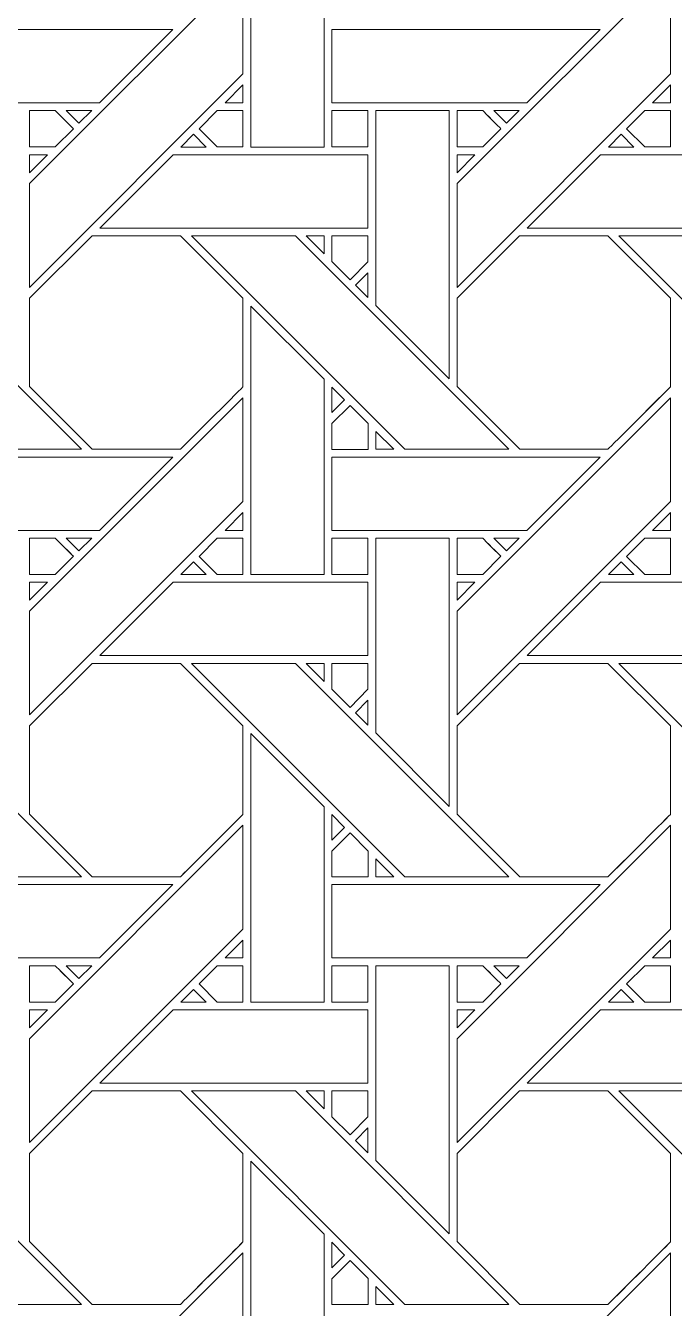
# Model space of a CAD drawing. Header units: inches. Extents: x 2.4 to 22.4, y -0.9 to 19.1.
# Drawn here: x 18.304 to 19.744, y 11.221 to 14.067 of the extents above; entities that cross this region are included whole.
import ezdxf

# ---------------------------------------------------------------- set-up
doc = ezdxf.new("R2010")
doc.units = ezdxf.units.IN
doc.header["$MEASUREMENT"] = 0
doc.layers.add('Design', color=7, linetype='Continuous', lineweight=0)

msp = doc.modelspace()

# ---------------------------------------------------------------- linework, layer by layer
at = {"layer": 'Design'}
for points, knots in [([(2.3829, 19.0948), (2.3829, 19.0948), (2.3829, -0.9052), (2.3829, -0.9052), (2.3829, -0.9052), (22.3829, -0.9052), (22.3829, -0.9052), (22.3829, -0.9052), (22.3829, 19.0948), (22.3829, 19.0948), (22.3829, 19.0948), (2.3829, 19.0948), (2.3829, 19.0948)], [0, 0, 0, 0, 1, 1, 1, 2, 2, 2, 3, 3, 3, 4, 4, 4, 4]), ([(3.3653, 18.1123), (3.3653, 18.1123), (3.3653, 0.0772), (3.3653, 0.0772), (3.3653, 0.0772), (21.4004, 0.0772), (21.4004, 0.0772), (21.4004, 0.0772), (21.4004, 18.1123), (21.4004, 18.1123), (21.4004, 18.1123), (3.3653, 18.1123), (3.3653, 18.1123)], [0, 0, 0, 0, 1, 1, 1, 2, 2, 2, 3, 3, 3, 4, 4, 4, 4]), ([(18.8036, 13.798), (18.8036, 13.798), (18.8036, 14.3939), (18.8036, 14.3939), (18.8036, 14.3939), (18.9663, 14.2317), (18.9663, 14.2317), (18.9663, 14.2317), (18.9663, 13.798), (18.9663, 13.798), (18.9663, 13.798), (18.8036, 13.798), (18.8036, 13.798)], [0, 0, 0, 0, 1, 1, 1, 2, 2, 2, 3, 3, 3, 4, 4, 4, 4]), ([(18.7864, 13.9603), (18.7864, 13.9603), (18.3128, 13.4866), (18.3128, 13.4866), (18.3128, 13.4866), (18.3128, 13.7167), (18.3128, 13.7167), (18.3128, 13.7167), (18.7864, 14.1903), (18.7864, 14.1903), (18.7864, 14.1903), (18.7864, 13.9603), (18.7864, 13.9603)], [0, 0, 0, 0, 1, 1, 1, 2, 2, 2, 3, 3, 3, 4, 4, 4, 4]), ([(19.7352, 13.9603), (19.7352, 13.9603), (19.2615, 13.4866), (19.2615, 13.4866), (19.2615, 13.4866), (19.2615, 13.7167), (19.2615, 13.7167), (19.2615, 13.7167), (19.7352, 14.1903), (19.7352, 14.1903), (19.7352, 14.1903), (19.7352, 13.9603), (19.7352, 13.9603)], [0, 0, 0, 0, 1, 1, 1, 2, 2, 2, 3, 3, 3, 4, 4, 4, 4]), ([(18.0349, 13.8961), (18.0349, 13.8961), (18.0349, 14.0588), (18.0349, 14.0588), (18.0349, 14.0588), (18.6306, 14.0588), (18.6306, 14.0588), (18.6306, 14.0588), (18.4679, 13.8961), (18.4679, 13.8961), (18.4679, 13.8961), (18.0349, 13.8961), (18.0349, 13.8961)], [0, 0, 0, 0, 1, 1, 1, 2, 2, 2, 3, 3, 3, 4, 4, 4, 4]), ([(18.9836, 13.8961), (18.9836, 13.8961), (18.9836, 14.0588), (18.9836, 14.0588), (18.9836, 14.0588), (19.5793, 14.0588), (19.5793, 14.0588), (19.5793, 14.0588), (19.4166, 13.8961), (19.4166, 13.8961), (19.4166, 13.8961), (18.9836, 13.8961), (18.9836, 13.8961)], [0, 0, 0, 0, 1, 1, 1, 2, 2, 2, 3, 3, 3, 4, 4, 4, 4]), ([(18.7864, 13.8961), (18.7864, 13.8961), (18.7467, 13.8961), (18.7467, 13.8961), (18.7467, 13.8961), (18.7864, 13.9359), (18.7864, 13.9359), (18.7864, 13.9359), (18.7864, 13.8961), (18.7864, 13.8961)], [0, 0, 0, 0, 1, 1, 1, 2, 2, 2, 3, 3, 3, 3]), ([(19.6954, 13.8961), (19.6954, 13.8961), (19.7352, 13.9359), (19.7352, 13.9359), (19.7352, 13.9359), (19.7352, 13.8961), (19.7352, 13.8961), (19.7352, 13.8961), (19.6954, 13.8961), (19.6954, 13.8961)], [0, 0, 0, 0, 1, 1, 1, 2, 2, 2, 3, 3, 3, 3]), ([(18.3699, 13.8789), (18.375, 13.8738), (18.4058, 13.8429), (18.4102, 13.8385), (18.4102, 13.8385), (18.3698, 13.7981), (18.3698, 13.7981), (18.3698, 13.7981), (18.3128, 13.7981), (18.3128, 13.7981), (18.3128, 13.7981), (18.3128, 13.8789), (18.3128, 13.8789), (18.3128, 13.8789), (18.3699, 13.8789), (18.3699, 13.8789)], [0, 0, 0, 0, 1, 1, 1, 2, 2, 2, 3, 3, 3, 4, 4, 4, 5, 5, 5, 5]), ([(18.3128, 13.7981), (18.3128, 13.7981), (18.3128, 13.8789), (18.3128, 13.8789), (18.3128, 13.8789), (18.3699, 13.8789), (18.3699, 13.8789), (18.3752, 13.8736), (18.406, 13.8427), (18.4102, 13.8385), (18.4102, 13.8385), (18.3698, 13.7981), (18.3698, 13.7981), (18.3698, 13.7981), (18.3128, 13.7981), (18.3128, 13.7981)], [0, 0, 0, 0, 1, 1, 1, 2, 2, 2, 3, 3, 3, 4, 4, 4, 5, 5, 5, 5]), ([(18.3942, 13.8788), (18.3942, 13.8788), (18.4507, 13.8788), (18.4507, 13.8788), (18.4507, 13.8788), (18.4224, 13.8506), (18.4224, 13.8506), (18.4224, 13.8506), (18.3942, 13.8788), (18.3942, 13.8788)], [0, 0, 0, 0, 1, 1, 1, 2, 2, 2, 3, 3, 3, 3]), ([(18.7294, 13.7981), (18.7294, 13.7981), (18.689, 13.8385), (18.689, 13.8385), (18.689, 13.8385), (18.7294, 13.8789), (18.7294, 13.8789), (18.7294, 13.8789), (18.7865, 13.8789), (18.7865, 13.8789), (18.7865, 13.8789), (18.7865, 13.7981), (18.7865, 13.7981), (18.7865, 13.7981), (18.7294, 13.7981), (18.7294, 13.7981)], [0, 0, 0, 0, 1, 1, 1, 2, 2, 2, 3, 3, 3, 4, 4, 4, 5, 5, 5, 5]), ([(18.689, 13.8385), (18.689, 13.8385), (18.7294, 13.8789), (18.7294, 13.8789), (18.7294, 13.8789), (18.7865, 13.8789), (18.7865, 13.8789), (18.7865, 13.8789), (18.7865, 13.7981), (18.7865, 13.7981), (18.7865, 13.7981), (18.7294, 13.7981), (18.7294, 13.7981), (18.7294, 13.7981), (18.689, 13.8385), (18.689, 13.8385)], [0, 0, 0, 0, 1, 1, 1, 2, 2, 2, 3, 3, 3, 4, 4, 4, 5, 5, 5, 5]), ([(18.9837, 13.8789), (18.9837, 13.8789), (19.0639, 13.8789), (19.0639, 13.8789), (19.0639, 13.8789), (19.0639, 13.7981), (19.0639, 13.7981), (19.0639, 13.7981), (18.9837, 13.7981), (18.9837, 13.7981), (18.9837, 13.7981), (18.9837, 13.8789), (18.9837, 13.8789)], [0, 0, 0, 0, 1, 1, 1, 2, 2, 2, 3, 3, 3, 4, 4, 4, 4]), ([(18.9837, 13.7981), (18.9837, 13.7981), (18.9837, 13.8789), (18.9837, 13.8789), (18.9837, 13.8789), (19.0639, 13.8789), (19.0639, 13.8789), (19.0639, 13.8789), (19.0639, 13.7981), (19.0639, 13.7981), (19.0639, 13.7981), (18.9837, 13.7981), (18.9837, 13.7981)], [0, 0, 0, 0, 1, 1, 1, 2, 2, 2, 3, 3, 3, 4, 4, 4, 4]), ([(19.2443, 13.2837), (19.2443, 13.2837), (19.0814, 13.4466), (19.0814, 13.4466), (19.0814, 13.4466), (19.0814, 13.8788), (19.0814, 13.8788), (19.0814, 13.8788), (19.2443, 13.8788), (19.2443, 13.8788), (19.2443, 13.8788), (19.2443, 13.2837), (19.2443, 13.2837)], [0, 0, 0, 0, 1, 1, 1, 2, 2, 2, 3, 3, 3, 4, 4, 4, 4]), ([(19.3186, 13.8789), (19.3237, 13.8738), (19.3545, 13.8429), (19.3589, 13.8385), (19.3589, 13.8385), (19.3185, 13.7981), (19.3185, 13.7981), (19.3185, 13.7981), (19.2615, 13.7981), (19.2615, 13.7981), (19.2615, 13.7981), (19.2615, 13.8789), (19.2615, 13.8789), (19.2615, 13.8789), (19.3186, 13.8789), (19.3186, 13.8789)], [0, 0, 0, 0, 1, 1, 1, 2, 2, 2, 3, 3, 3, 4, 4, 4, 5, 5, 5, 5]), ([(19.2615, 13.7981), (19.2615, 13.7981), (19.2615, 13.8789), (19.2615, 13.8789), (19.2615, 13.8789), (19.3186, 13.8789), (19.3186, 13.8789), (19.3238, 13.8737), (19.3546, 13.8428), (19.3589, 13.8385), (19.3589, 13.8385), (19.3185, 13.7981), (19.3185, 13.7981), (19.3185, 13.7981), (19.2615, 13.7981), (19.2615, 13.7981)], [0, 0, 0, 0, 1, 1, 1, 2, 2, 2, 3, 3, 3, 4, 4, 4, 5, 5, 5, 5]), ([(19.3429, 13.8788), (19.3429, 13.8788), (19.3994, 13.8788), (19.3994, 13.8788), (19.3994, 13.8788), (19.3711, 13.8506), (19.3711, 13.8506), (19.3711, 13.8506), (19.3429, 13.8788), (19.3429, 13.8788)], [0, 0, 0, 0, 1, 1, 1, 2, 2, 2, 3, 3, 3, 3]), ([(19.6781, 13.7981), (19.6781, 13.7981), (19.6377, 13.8385), (19.6377, 13.8385), (19.6377, 13.8385), (19.6782, 13.8789), (19.6782, 13.8789), (19.6782, 13.8789), (19.7352, 13.8789), (19.7352, 13.8789), (19.7352, 13.8789), (19.7352, 13.7981), (19.7352, 13.7981), (19.7352, 13.7981), (19.6781, 13.7981), (19.6781, 13.7981)], [0, 0, 0, 0, 1, 1, 1, 2, 2, 2, 3, 3, 3, 4, 4, 4, 5, 5, 5, 5]), ([(19.7352, 13.7981), (19.7352, 13.7981), (19.6781, 13.7981), (19.6781, 13.7981), (19.6781, 13.7981), (19.6377, 13.8385), (19.6377, 13.8385), (19.6377, 13.8385), (19.6782, 13.8789), (19.6782, 13.8789), (19.6782, 13.8789), (19.7352, 13.8789), (19.7352, 13.8789), (19.7352, 13.8789), (19.7352, 13.7981), (19.7352, 13.7981)], [0, 0, 0, 0, 1, 1, 1, 2, 2, 2, 3, 3, 3, 4, 4, 4, 5, 5, 5, 5]), ([(18.7051, 13.798), (18.7051, 13.798), (18.6486, 13.798), (18.6486, 13.798), (18.6486, 13.798), (18.6768, 13.8263), (18.6768, 13.8263), (18.6768, 13.8263), (18.7051, 13.798), (18.7051, 13.798)], [0, 0, 0, 0, 1, 1, 1, 2, 2, 2, 3, 3, 3, 3]), ([(19.5973, 13.798), (19.5973, 13.798), (19.6256, 13.8263), (19.6256, 13.8263), (19.6256, 13.8263), (19.6538, 13.798), (19.6538, 13.798), (19.6538, 13.798), (19.5973, 13.798), (19.5973, 13.798)], [0, 0, 0, 0, 1, 1, 1, 2, 2, 2, 3, 3, 3, 3]), ([(18.3526, 13.7809), (18.3526, 13.7809), (18.3128, 13.7411), (18.3128, 13.7411), (18.3128, 13.7411), (18.3128, 13.7809), (18.3128, 13.7809), (18.3128, 13.7809), (18.3526, 13.7809), (18.3526, 13.7809)], [0, 0, 0, 0, 1, 1, 1, 2, 2, 2, 3, 3, 3, 3]), ([(19.0639, 13.7809), (19.0639, 13.7809), (19.0639, 13.6181), (19.0639, 13.6181), (19.0639, 13.6181), (18.4686, 13.6181), (18.4686, 13.6181), (18.4686, 13.6181), (18.6314, 13.7809), (18.6314, 13.7809), (18.6314, 13.7809), (19.0639, 13.7809), (19.0639, 13.7809)], [0, 0, 0, 0, 1, 1, 1, 2, 2, 2, 3, 3, 3, 4, 4, 4, 4]), ([(19.3013, 13.7809), (19.3013, 13.7809), (19.2615, 13.7411), (19.2615, 13.7411), (19.2615, 13.7411), (19.2615, 13.7809), (19.2615, 13.7809), (19.2615, 13.7809), (19.3013, 13.7809), (19.3013, 13.7809)], [0, 0, 0, 0, 1, 1, 1, 2, 2, 2, 3, 3, 3, 3]), ([(20.0126, 13.7809), (20.0126, 13.7809), (20.0126, 13.6181), (20.0126, 13.6181), (20.0126, 13.6181), (19.4173, 13.6181), (19.4173, 13.6181), (19.4173, 13.6181), (19.5802, 13.7809), (19.5802, 13.7809), (19.5802, 13.7809), (20.0126, 13.7809), (20.0126, 13.7809)], [0, 0, 0, 0, 1, 1, 1, 2, 2, 2, 3, 3, 3, 4, 4, 4, 4]), ([(18.1968, 13.1273), (18.1968, 13.1273), (17.7232, 13.601), (17.7232, 13.601), (17.7232, 13.601), (17.9541, 13.601), (17.9541, 13.601), (17.9541, 13.601), (18.4278, 13.1273), (18.4278, 13.1273), (18.4278, 13.1273), (18.1968, 13.1273), (18.1968, 13.1273)], [0, 0, 0, 0, 1, 1, 1, 2, 2, 2, 3, 3, 3, 4, 4, 4, 4]), ([(18.4515, 13.601), (18.4515, 13.601), (18.6477, 13.601), (18.6477, 13.601), (18.6477, 13.601), (18.7865, 13.4623), (18.7865, 13.4623), (18.7865, 13.4623), (18.7865, 13.2661), (18.7865, 13.2661), (18.7687, 13.2481), (18.6567, 13.1364), (18.6478, 13.1274), (18.6478, 13.1274), (18.4521, 13.1274), (18.4521, 13.1274), (18.4521, 13.1274), (18.3128, 13.2666), (18.3128, 13.2666), (18.3128, 13.2666), (18.3128, 13.4623), (18.3128, 13.4623), (18.3128, 13.4623), (18.4515, 13.601), (18.4515, 13.601)], [0, 0, 0, 0, 1, 1, 1, 2, 2, 2, 3, 3, 3, 4, 4, 4, 5, 5, 5, 6, 6, 6, 7, 7, 7, 8, 8, 8, 8]), ([(18.7865, 13.2661), (18.7687, 13.2481), (18.6567, 13.1364), (18.6478, 13.1274), (18.6478, 13.1274), (18.4521, 13.1274), (18.4521, 13.1274), (18.4521, 13.1274), (18.3128, 13.2666), (18.3128, 13.2666), (18.3128, 13.2666), (18.3128, 13.4623), (18.3128, 13.4623), (18.3128, 13.4623), (18.4515, 13.601), (18.4515, 13.601), (18.4515, 13.601), (18.6477, 13.601), (18.6477, 13.601), (18.6477, 13.601), (18.7865, 13.4623), (18.7865, 13.4623), (18.7865, 13.4623), (18.7865, 13.2661), (18.7865, 13.2661)], [0, 0, 0, 0, 1, 1, 1, 2, 2, 2, 3, 3, 3, 4, 4, 4, 5, 5, 5, 6, 6, 6, 7, 7, 7, 8, 8, 8, 8]), ([(19.1455, 13.1273), (19.1455, 13.1273), (18.6719, 13.601), (18.6719, 13.601), (18.6719, 13.601), (18.9029, 13.601), (18.9029, 13.601), (18.9029, 13.601), (19.3765, 13.1273), (19.3765, 13.1273), (19.3765, 13.1273), (19.1455, 13.1273), (19.1455, 13.1273)], [0, 0, 0, 0, 1, 1, 1, 2, 2, 2, 3, 3, 3, 4, 4, 4, 4]), ([(18.9664, 13.601), (18.9664, 13.601), (18.9664, 13.5611), (18.9664, 13.5611), (18.9664, 13.5611), (18.927, 13.601), (18.927, 13.601), (18.927, 13.601), (18.9664, 13.601), (18.9664, 13.601)], [0, 0, 0, 0, 1, 1, 1, 2, 2, 2, 3, 3, 3, 3]), ([(19.0639, 13.601), (19.0639, 13.601), (19.0639, 13.5434), (19.0639, 13.5434), (19.0639, 13.5434), (19.024, 13.5035), (19.024, 13.5035), (19.024, 13.5035), (18.9837, 13.5438), (18.9837, 13.5438), (18.9837, 13.5438), (18.9837, 13.601), (18.9837, 13.601), (18.9837, 13.601), (19.0639, 13.601), (19.0639, 13.601)], [0, 0, 0, 0, 1, 1, 1, 2, 2, 2, 3, 3, 3, 4, 4, 4, 5, 5, 5, 5]), ([(19.024, 13.5035), (19.024, 13.5035), (18.9837, 13.5438), (18.9837, 13.5438), (18.9837, 13.5438), (18.9837, 13.601), (18.9837, 13.601), (18.9837, 13.601), (19.0639, 13.601), (19.0639, 13.601), (19.0639, 13.601), (19.0639, 13.5434), (19.0639, 13.5434), (19.0639, 13.5434), (19.024, 13.5035), (19.024, 13.5035)], [0, 0, 0, 0, 1, 1, 1, 2, 2, 2, 3, 3, 3, 4, 4, 4, 5, 5, 5, 5]), ([(19.4002, 13.601), (19.4002, 13.601), (19.5965, 13.601), (19.5965, 13.601), (19.5965, 13.601), (19.7352, 13.4623), (19.7352, 13.4623), (19.7352, 13.4623), (19.7352, 13.2661), (19.7352, 13.2661), (19.7174, 13.2481), (19.6055, 13.1364), (19.5965, 13.1274), (19.5965, 13.1274), (19.4008, 13.1274), (19.4008, 13.1274), (19.4008, 13.1274), (19.2615, 13.2666), (19.2615, 13.2666), (19.2615, 13.2666), (19.2615, 13.4623), (19.2615, 13.4623), (19.2615, 13.4623), (19.4002, 13.601), (19.4002, 13.601)], [0, 0, 0, 0, 1, 1, 1, 2, 2, 2, 3, 3, 3, 4, 4, 4, 5, 5, 5, 6, 6, 6, 7, 7, 7, 8, 8, 8, 8]), ([(19.7352, 13.2661), (19.7175, 13.2482), (19.6055, 13.1365), (19.5965, 13.1274), (19.5965, 13.1274), (19.4008, 13.1274), (19.4008, 13.1274), (19.4008, 13.1274), (19.2615, 13.2666), (19.2615, 13.2666), (19.2615, 13.2666), (19.2615, 13.4623), (19.2615, 13.4623), (19.2615, 13.4623), (19.4002, 13.601), (19.4002, 13.601), (19.4002, 13.601), (19.5965, 13.601), (19.5965, 13.601), (19.5965, 13.601), (19.7352, 13.4623), (19.7352, 13.4623), (19.7352, 13.4623), (19.7352, 13.2661), (19.7352, 13.2661)], [0, 0, 0, 0, 1, 1, 1, 2, 2, 2, 3, 3, 3, 4, 4, 4, 5, 5, 5, 6, 6, 6, 7, 7, 7, 8, 8, 8, 8]), ([(20.0942, 13.1273), (20.0942, 13.1273), (19.6206, 13.601), (19.6206, 13.601), (19.6206, 13.601), (19.8516, 13.601), (19.8516, 13.601), (19.8516, 13.601), (20.3252, 13.1273), (20.3252, 13.1273), (20.3252, 13.1273), (20.0942, 13.1273), (20.0942, 13.1273)], [0, 0, 0, 0, 1, 1, 1, 2, 2, 2, 3, 3, 3, 4, 4, 4, 4]), ([(19.0639, 13.5191), (19.0639, 13.5191), (19.0639, 13.464), (19.0639, 13.464), (19.0639, 13.464), (19.0361, 13.4913), (19.0361, 13.4913), (19.0361, 13.4913), (19.0639, 13.5191), (19.0639, 13.5191)], [0, 0, 0, 0, 1, 1, 1, 2, 2, 2, 3, 3, 3, 3]), ([(18.8036, 12.8493), (18.8036, 12.8493), (18.8036, 13.4452), (18.8036, 13.4452), (18.8036, 13.4452), (18.9663, 13.283), (18.9663, 13.283), (18.9663, 13.283), (18.9663, 12.8493), (18.9663, 12.8493), (18.9663, 12.8493), (18.8036, 12.8493), (18.8036, 12.8493)], [0, 0, 0, 0, 1, 1, 1, 2, 2, 2, 3, 3, 3, 4, 4, 4, 4]), ([(18.9836, 13.2088), (18.9836, 13.2088), (18.9836, 13.2655), (18.9836, 13.2655), (18.9836, 13.2655), (19.0118, 13.2369), (19.0118, 13.2369), (19.0118, 13.2369), (18.9836, 13.2088), (18.9836, 13.2088)], [0, 0, 0, 0, 1, 1, 1, 2, 2, 2, 3, 3, 3, 3]), ([(18.7864, 13.0116), (18.7864, 13.0116), (18.3128, 12.5379), (18.3128, 12.5379), (18.3128, 12.5379), (18.3128, 12.768), (18.3128, 12.768), (18.3128, 12.768), (18.7864, 13.2416), (18.7864, 13.2416), (18.7864, 13.2416), (18.7864, 13.0116), (18.7864, 13.0116)], [0, 0, 0, 0, 1, 1, 1, 2, 2, 2, 3, 3, 3, 4, 4, 4, 4]), ([(19.7352, 13.0116), (19.7352, 13.0116), (19.2615, 12.5379), (19.2615, 12.5379), (19.2615, 12.5379), (19.2615, 12.768), (19.2615, 12.768), (19.2615, 12.768), (19.7352, 13.2416), (19.7352, 13.2416), (19.7352, 13.2416), (19.7352, 13.0116), (19.7352, 13.0116)], [0, 0, 0, 0, 1, 1, 1, 2, 2, 2, 3, 3, 3, 4, 4, 4, 4]), ([(18.9837, 13.1271), (18.9837, 13.1271), (18.9837, 13.1844), (18.9837, 13.1844), (18.9837, 13.1844), (19.024, 13.2247), (19.024, 13.2247), (19.024, 13.2247), (19.0643, 13.1844), (19.0643, 13.1844), (19.0643, 13.1844), (19.0643, 13.1271), (19.0643, 13.1271), (19.0643, 13.1271), (18.9837, 13.1271), (18.9837, 13.1271)], [0, 0, 0, 0, 1, 1, 1, 2, 2, 2, 3, 3, 3, 4, 4, 4, 5, 5, 5, 5]), ([(19.024, 13.2247), (19.024, 13.2247), (19.0643, 13.1844), (19.0643, 13.1844), (19.0643, 13.1844), (19.0643, 13.1271), (19.0643, 13.1271), (19.0643, 13.1271), (18.9837, 13.1271), (18.9837, 13.1271), (18.9837, 13.1271), (18.9837, 13.1844), (18.9837, 13.1844), (18.9837, 13.1844), (19.024, 13.2247), (19.024, 13.2247)], [0, 0, 0, 0, 1, 1, 1, 2, 2, 2, 3, 3, 3, 4, 4, 4, 5, 5, 5, 5]), ([(19.0815, 13.1273), (19.0815, 13.1273), (19.0815, 13.1671), (19.0815, 13.1671), (19.0815, 13.1671), (19.1213, 13.1273), (19.1213, 13.1273), (19.1213, 13.1273), (19.0815, 13.1273), (19.0815, 13.1273)], [0, 0, 0, 0, 1, 1, 1, 2, 2, 2, 3, 3, 3, 3]), ([(18.0349, 12.9474), (18.0349, 12.9474), (18.0349, 13.1101), (18.0349, 13.1101), (18.0349, 13.1101), (18.6306, 13.1101), (18.6306, 13.1101), (18.6306, 13.1101), (18.4679, 12.9474), (18.4679, 12.9474), (18.4679, 12.9474), (18.0349, 12.9474), (18.0349, 12.9474)], [0, 0, 0, 0, 1, 1, 1, 2, 2, 2, 3, 3, 3, 4, 4, 4, 4]), ([(18.9836, 12.9474), (18.9836, 12.9474), (18.9836, 13.1101), (18.9836, 13.1101), (18.9836, 13.1101), (19.5793, 13.1101), (19.5793, 13.1101), (19.5793, 13.1101), (19.4166, 12.9474), (19.4166, 12.9474), (19.4166, 12.9474), (18.9836, 12.9474), (18.9836, 12.9474)], [0, 0, 0, 0, 1, 1, 1, 2, 2, 2, 3, 3, 3, 4, 4, 4, 4]), ([(18.7864, 12.9474), (18.7864, 12.9474), (18.7467, 12.9474), (18.7467, 12.9474), (18.7467, 12.9474), (18.7864, 12.9872), (18.7864, 12.9872), (18.7864, 12.9872), (18.7864, 12.9474), (18.7864, 12.9474)], [0, 0, 0, 0, 1, 1, 1, 2, 2, 2, 3, 3, 3, 3]), ([(19.6954, 12.9474), (19.6954, 12.9474), (19.7352, 12.9872), (19.7352, 12.9872), (19.7352, 12.9872), (19.7352, 12.9474), (19.7352, 12.9474), (19.7352, 12.9474), (19.6954, 12.9474), (19.6954, 12.9474)], [0, 0, 0, 0, 1, 1, 1, 2, 2, 2, 3, 3, 3, 3]), ([(18.3699, 12.9301), (18.375, 12.925), (18.4058, 12.8942), (18.4102, 12.8898), (18.4102, 12.8898), (18.3698, 12.8494), (18.3698, 12.8494), (18.3698, 12.8494), (18.3128, 12.8494), (18.3128, 12.8494), (18.3128, 12.8494), (18.3128, 12.9301), (18.3128, 12.9301), (18.3128, 12.9301), (18.3699, 12.9301), (18.3699, 12.9301)], [0, 0, 0, 0, 1, 1, 1, 2, 2, 2, 3, 3, 3, 4, 4, 4, 5, 5, 5, 5]), ([(18.3128, 12.8494), (18.3128, 12.8494), (18.3128, 12.9301), (18.3128, 12.9301), (18.3128, 12.9301), (18.3699, 12.9301), (18.3699, 12.9301), (18.3752, 12.9248), (18.406, 12.894), (18.4102, 12.8898), (18.4102, 12.8898), (18.3698, 12.8494), (18.3698, 12.8494), (18.3698, 12.8494), (18.3128, 12.8494), (18.3128, 12.8494)], [0, 0, 0, 0, 1, 1, 1, 2, 2, 2, 3, 3, 3, 4, 4, 4, 5, 5, 5, 5]), ([(18.3942, 12.9301), (18.3942, 12.9301), (18.4507, 12.9301), (18.4507, 12.9301), (18.4507, 12.9301), (18.4224, 12.9019), (18.4224, 12.9019), (18.4224, 12.9019), (18.3942, 12.9301), (18.3942, 12.9301)], [0, 0, 0, 0, 1, 1, 1, 2, 2, 2, 3, 3, 3, 3]), ([(18.7294, 12.8494), (18.7294, 12.8494), (18.689, 12.8897), (18.689, 12.8897), (18.689, 12.8897), (18.7294, 12.9302), (18.7294, 12.9302), (18.7294, 12.9302), (18.7865, 12.9302), (18.7865, 12.9302), (18.7865, 12.9302), (18.7865, 12.8494), (18.7865, 12.8494), (18.7865, 12.8494), (18.7294, 12.8494), (18.7294, 12.8494)], [0, 0, 0, 0, 1, 1, 1, 2, 2, 2, 3, 3, 3, 4, 4, 4, 5, 5, 5, 5]), ([(18.689, 12.8897), (18.689, 12.8897), (18.7294, 12.9302), (18.7294, 12.9302), (18.7294, 12.9302), (18.7865, 12.9302), (18.7865, 12.9302), (18.7865, 12.9302), (18.7865, 12.8494), (18.7865, 12.8494), (18.7865, 12.8494), (18.7294, 12.8494), (18.7294, 12.8494), (18.7294, 12.8494), (18.689, 12.8897), (18.689, 12.8897)], [0, 0, 0, 0, 1, 1, 1, 2, 2, 2, 3, 3, 3, 4, 4, 4, 5, 5, 5, 5]), ([(18.9837, 12.9301), (18.9837, 12.9301), (19.0639, 12.9301), (19.0639, 12.9301), (19.0639, 12.9301), (19.0639, 12.8494), (19.0639, 12.8494), (19.0639, 12.8494), (18.9837, 12.8494), (18.9837, 12.8494), (18.9837, 12.8494), (18.9837, 12.9301), (18.9837, 12.9301)], [0, 0, 0, 0, 1, 1, 1, 2, 2, 2, 3, 3, 3, 4, 4, 4, 4]), ([(18.9837, 12.8494), (18.9837, 12.8494), (18.9837, 12.9301), (18.9837, 12.9301), (18.9837, 12.9301), (19.0639, 12.9301), (19.0639, 12.9301), (19.0639, 12.9301), (19.0639, 12.8494), (19.0639, 12.8494), (19.0639, 12.8494), (18.9837, 12.8494), (18.9837, 12.8494)], [0, 0, 0, 0, 1, 1, 1, 2, 2, 2, 3, 3, 3, 4, 4, 4, 4]), ([(19.2443, 12.335), (19.2443, 12.335), (19.0814, 12.4979), (19.0814, 12.4979), (19.0814, 12.4979), (19.0814, 12.9301), (19.0814, 12.9301), (19.0814, 12.9301), (19.2443, 12.9301), (19.2443, 12.9301), (19.2443, 12.9301), (19.2443, 12.335), (19.2443, 12.335)], [0, 0, 0, 0, 1, 1, 1, 2, 2, 2, 3, 3, 3, 4, 4, 4, 4]), ([(19.3186, 12.9301), (19.3237, 12.925), (19.3545, 12.8942), (19.3589, 12.8898), (19.3589, 12.8898), (19.3185, 12.8494), (19.3185, 12.8494), (19.3185, 12.8494), (19.2615, 12.8494), (19.2615, 12.8494), (19.2615, 12.8494), (19.2615, 12.9301), (19.2615, 12.9301), (19.2615, 12.9301), (19.3186, 12.9301), (19.3186, 12.9301)], [0, 0, 0, 0, 1, 1, 1, 2, 2, 2, 3, 3, 3, 4, 4, 4, 5, 5, 5, 5]), ([(19.2615, 12.8494), (19.2615, 12.8494), (19.2615, 12.9301), (19.2615, 12.9301), (19.2615, 12.9301), (19.3186, 12.9301), (19.3186, 12.9301), (19.3238, 12.9249), (19.3546, 12.8941), (19.3589, 12.8898), (19.3589, 12.8898), (19.3185, 12.8494), (19.3185, 12.8494), (19.3185, 12.8494), (19.2615, 12.8494), (19.2615, 12.8494)], [0, 0, 0, 0, 1, 1, 1, 2, 2, 2, 3, 3, 3, 4, 4, 4, 5, 5, 5, 5]), ([(19.3429, 12.9301), (19.3429, 12.9301), (19.3994, 12.9301), (19.3994, 12.9301), (19.3994, 12.9301), (19.3711, 12.9019), (19.3711, 12.9019), (19.3711, 12.9019), (19.3429, 12.9301), (19.3429, 12.9301)], [0, 0, 0, 0, 1, 1, 1, 2, 2, 2, 3, 3, 3, 3]), ([(19.6781, 12.8494), (19.6781, 12.8494), (19.6377, 12.8897), (19.6377, 12.8897), (19.6377, 12.8897), (19.6782, 12.9302), (19.6782, 12.9302), (19.6782, 12.9302), (19.7352, 12.9302), (19.7352, 12.9302), (19.7352, 12.9302), (19.7352, 12.8494), (19.7352, 12.8494), (19.7352, 12.8494), (19.6781, 12.8494), (19.6781, 12.8494)], [0, 0, 0, 0, 1, 1, 1, 2, 2, 2, 3, 3, 3, 4, 4, 4, 5, 5, 5, 5]), ([(19.7352, 12.8494), (19.7352, 12.8494), (19.6781, 12.8494), (19.6781, 12.8494), (19.6781, 12.8494), (19.6377, 12.8897), (19.6377, 12.8897), (19.6377, 12.8897), (19.6782, 12.9302), (19.6782, 12.9302), (19.6782, 12.9302), (19.7352, 12.9302), (19.7352, 12.9302), (19.7352, 12.9302), (19.7352, 12.8494), (19.7352, 12.8494)], [0, 0, 0, 0, 1, 1, 1, 2, 2, 2, 3, 3, 3, 4, 4, 4, 5, 5, 5, 5]), ([(18.7051, 12.8493), (18.7051, 12.8493), (18.6486, 12.8493), (18.6486, 12.8493), (18.6486, 12.8493), (18.6768, 12.8776), (18.6768, 12.8776), (18.6768, 12.8776), (18.7051, 12.8493), (18.7051, 12.8493)], [0, 0, 0, 0, 1, 1, 1, 2, 2, 2, 3, 3, 3, 3]), ([(19.5973, 12.8493), (19.5973, 12.8493), (19.6256, 12.8776), (19.6256, 12.8776), (19.6256, 12.8776), (19.6538, 12.8493), (19.6538, 12.8493), (19.6538, 12.8493), (19.5973, 12.8493), (19.5973, 12.8493)], [0, 0, 0, 0, 1, 1, 1, 2, 2, 2, 3, 3, 3, 3]), ([(18.3526, 12.8322), (18.3526, 12.8322), (18.3128, 12.7924), (18.3128, 12.7924), (18.3128, 12.7924), (18.3128, 12.8322), (18.3128, 12.8322), (18.3128, 12.8322), (18.3526, 12.8322), (18.3526, 12.8322)], [0, 0, 0, 0, 1, 1, 1, 2, 2, 2, 3, 3, 3, 3]), ([(19.0639, 12.8322), (19.0639, 12.8322), (19.0639, 12.6694), (19.0639, 12.6694), (19.0639, 12.6694), (18.4686, 12.6694), (18.4686, 12.6694), (18.4686, 12.6694), (18.6314, 12.8322), (18.6314, 12.8322), (18.6314, 12.8322), (19.0639, 12.8322), (19.0639, 12.8322)], [0, 0, 0, 0, 1, 1, 1, 2, 2, 2, 3, 3, 3, 4, 4, 4, 4]), ([(19.3013, 12.8322), (19.3013, 12.8322), (19.2615, 12.7924), (19.2615, 12.7924), (19.2615, 12.7924), (19.2615, 12.8322), (19.2615, 12.8322), (19.2615, 12.8322), (19.3013, 12.8322), (19.3013, 12.8322)], [0, 0, 0, 0, 1, 1, 1, 2, 2, 2, 3, 3, 3, 3]), ([(20.0126, 12.8322), (20.0126, 12.8322), (20.0126, 12.6694), (20.0126, 12.6694), (20.0126, 12.6694), (19.4173, 12.6694), (19.4173, 12.6694), (19.4173, 12.6694), (19.5802, 12.8322), (19.5802, 12.8322), (19.5802, 12.8322), (20.0126, 12.8322), (20.0126, 12.8322)], [0, 0, 0, 0, 1, 1, 1, 2, 2, 2, 3, 3, 3, 4, 4, 4, 4]), ([(18.1968, 12.1786), (18.1968, 12.1786), (17.7232, 12.6522), (17.7232, 12.6522), (17.7232, 12.6522), (17.9541, 12.6522), (17.9541, 12.6522), (17.9541, 12.6522), (18.4278, 12.1786), (18.4278, 12.1786), (18.4278, 12.1786), (18.1968, 12.1786), (18.1968, 12.1786)], [0, 0, 0, 0, 1, 1, 1, 2, 2, 2, 3, 3, 3, 4, 4, 4, 4]), ([(18.4515, 12.6523), (18.4515, 12.6523), (18.6477, 12.6523), (18.6477, 12.6523), (18.6477, 12.6523), (18.7865, 12.5135), (18.7865, 12.5135), (18.7865, 12.5135), (18.7865, 12.3173), (18.7865, 12.3173), (18.7687, 12.2994), (18.6567, 12.1876), (18.6478, 12.1786), (18.6478, 12.1786), (18.452, 12.1786), (18.452, 12.1786), (18.452, 12.1786), (18.3128, 12.3179), (18.3128, 12.3179), (18.3128, 12.3179), (18.3128, 12.5135), (18.3128, 12.5135), (18.3128, 12.5135), (18.4515, 12.6523), (18.4515, 12.6523)], [0, 0, 0, 0, 1, 1, 1, 2, 2, 2, 3, 3, 3, 4, 4, 4, 5, 5, 5, 6, 6, 6, 7, 7, 7, 8, 8, 8, 8]), ([(18.7865, 12.3173), (18.7682, 12.2989), (18.6564, 12.1872), (18.6478, 12.1786), (18.6478, 12.1786), (18.452, 12.1786), (18.452, 12.1786), (18.452, 12.1786), (18.3128, 12.3179), (18.3128, 12.3179), (18.3128, 12.3179), (18.3128, 12.5135), (18.3128, 12.5135), (18.3128, 12.5135), (18.4515, 12.6523), (18.4515, 12.6523), (18.4515, 12.6523), (18.6477, 12.6523), (18.6477, 12.6523), (18.6477, 12.6523), (18.7865, 12.5135), (18.7865, 12.5135), (18.7865, 12.5135), (18.7865, 12.3173), (18.7865, 12.3173)], [0, 0, 0, 0, 1, 1, 1, 2, 2, 2, 3, 3, 3, 4, 4, 4, 5, 5, 5, 6, 6, 6, 7, 7, 7, 8, 8, 8, 8]), ([(19.1455, 12.1786), (19.1455, 12.1786), (18.6719, 12.6522), (18.6719, 12.6522), (18.6719, 12.6522), (18.9029, 12.6522), (18.9029, 12.6522), (18.9029, 12.6522), (19.3765, 12.1786), (19.3765, 12.1786), (19.3765, 12.1786), (19.1455, 12.1786), (19.1455, 12.1786)], [0, 0, 0, 0, 1, 1, 1, 2, 2, 2, 3, 3, 3, 4, 4, 4, 4]), ([(18.9664, 12.6522), (18.9664, 12.6522), (18.9664, 12.6124), (18.9664, 12.6124), (18.9664, 12.6124), (18.927, 12.6522), (18.927, 12.6522), (18.927, 12.6522), (18.9664, 12.6522), (18.9664, 12.6522)], [0, 0, 0, 0, 1, 1, 1, 2, 2, 2, 3, 3, 3, 3]), ([(19.0639, 12.6523), (19.0639, 12.6523), (19.0639, 12.5947), (19.0639, 12.5947), (19.0639, 12.5947), (19.024, 12.5547), (19.024, 12.5547), (19.024, 12.5547), (18.9837, 12.5951), (18.9837, 12.5951), (18.9837, 12.5951), (18.9837, 12.6523), (18.9837, 12.6523), (18.9837, 12.6523), (19.0639, 12.6523), (19.0639, 12.6523)], [0, 0, 0, 0, 1, 1, 1, 2, 2, 2, 3, 3, 3, 4, 4, 4, 5, 5, 5, 5]), ([(19.024, 12.5547), (19.024, 12.5547), (18.9837, 12.5951), (18.9837, 12.5951), (18.9837, 12.5951), (18.9837, 12.6523), (18.9837, 12.6523), (18.9837, 12.6523), (19.0639, 12.6523), (19.0639, 12.6523), (19.0639, 12.6523), (19.0639, 12.5947), (19.0639, 12.5947), (19.0639, 12.5947), (19.024, 12.5547), (19.024, 12.5547)], [0, 0, 0, 0, 1, 1, 1, 2, 2, 2, 3, 3, 3, 4, 4, 4, 5, 5, 5, 5]), ([(19.4002, 12.6523), (19.4002, 12.6523), (19.5965, 12.6523), (19.5965, 12.6523), (19.5965, 12.6523), (19.7352, 12.5135), (19.7352, 12.5135), (19.7352, 12.5135), (19.7352, 12.3173), (19.7352, 12.3173), (19.7174, 12.2994), (19.6055, 12.1876), (19.5965, 12.1786), (19.5965, 12.1786), (19.4008, 12.1786), (19.4008, 12.1786), (19.4008, 12.1786), (19.2615, 12.3179), (19.2615, 12.3179), (19.2615, 12.3179), (19.2615, 12.5135), (19.2615, 12.5135), (19.2615, 12.5135), (19.4002, 12.6523), (19.4002, 12.6523)], [0, 0, 0, 0, 1, 1, 1, 2, 2, 2, 3, 3, 3, 4, 4, 4, 5, 5, 5, 6, 6, 6, 7, 7, 7, 8, 8, 8, 8]), ([(19.7352, 12.3173), (19.7173, 12.2993), (19.6054, 12.1876), (19.5965, 12.1786), (19.5965, 12.1786), (19.4008, 12.1786), (19.4008, 12.1786), (19.4008, 12.1786), (19.2615, 12.3179), (19.2615, 12.3179), (19.2615, 12.3179), (19.2615, 12.5135), (19.2615, 12.5135), (19.2615, 12.5135), (19.4002, 12.6523), (19.4002, 12.6523), (19.4002, 12.6523), (19.5965, 12.6523), (19.5965, 12.6523), (19.5965, 12.6523), (19.7352, 12.5135), (19.7352, 12.5135), (19.7352, 12.5135), (19.7352, 12.3173), (19.7352, 12.3173)], [0, 0, 0, 0, 1, 1, 1, 2, 2, 2, 3, 3, 3, 4, 4, 4, 5, 5, 5, 6, 6, 6, 7, 7, 7, 8, 8, 8, 8]), ([(20.0942, 12.1786), (20.0942, 12.1786), (19.6206, 12.6522), (19.6206, 12.6522), (19.6206, 12.6522), (19.8516, 12.6522), (19.8516, 12.6522), (19.8516, 12.6522), (20.3252, 12.1786), (20.3252, 12.1786), (20.3252, 12.1786), (20.0942, 12.1786), (20.0942, 12.1786)], [0, 0, 0, 0, 1, 1, 1, 2, 2, 2, 3, 3, 3, 4, 4, 4, 4]), ([(19.0639, 12.5704), (19.0639, 12.5704), (19.0639, 12.5152), (19.0639, 12.5152), (19.0639, 12.5152), (19.0361, 12.5426), (19.0361, 12.5426), (19.0361, 12.5426), (19.0639, 12.5704), (19.0639, 12.5704)], [0, 0, 0, 0, 1, 1, 1, 2, 2, 2, 3, 3, 3, 3]), ([(18.8036, 11.9006), (18.8036, 11.9006), (18.8036, 12.4964), (18.8036, 12.4964), (18.8036, 12.4964), (18.9663, 12.3343), (18.9663, 12.3343), (18.9663, 12.3343), (18.9663, 11.9006), (18.9663, 11.9006), (18.9663, 11.9006), (18.8036, 11.9006), (18.8036, 11.9006)], [0, 0, 0, 0, 1, 1, 1, 2, 2, 2, 3, 3, 3, 4, 4, 4, 4]), ([(18.9836, 12.26), (18.9836, 12.26), (18.9836, 12.3168), (18.9836, 12.3168), (18.9836, 12.3168), (19.0118, 12.2882), (19.0118, 12.2882), (19.0118, 12.2882), (18.9836, 12.26), (18.9836, 12.26)], [0, 0, 0, 0, 1, 1, 1, 2, 2, 2, 3, 3, 3, 3]), ([(18.7864, 12.0628), (18.7864, 12.0628), (18.3128, 11.5892), (18.3128, 11.5892), (18.3128, 11.5892), (18.3128, 11.8193), (18.3128, 11.8193), (18.3128, 11.8193), (18.7864, 12.2929), (18.7864, 12.2929), (18.7864, 12.2929), (18.7864, 12.0628), (18.7864, 12.0628)], [0, 0, 0, 0, 1, 1, 1, 2, 2, 2, 3, 3, 3, 4, 4, 4, 4]), ([(18.9837, 12.1784), (18.9837, 12.1784), (18.9837, 12.2357), (18.9837, 12.2357), (18.9837, 12.2357), (19.024, 12.276), (19.024, 12.276), (19.024, 12.276), (19.0643, 12.2357), (19.0643, 12.2357), (19.0643, 12.2357), (19.0643, 12.1784), (19.0643, 12.1784), (19.0643, 12.1784), (18.9837, 12.1784), (18.9837, 12.1784)], [0, 0, 0, 0, 1, 1, 1, 2, 2, 2, 3, 3, 3, 4, 4, 4, 5, 5, 5, 5]), ([(19.024, 12.276), (19.024, 12.276), (19.0643, 12.2357), (19.0643, 12.2357), (19.0643, 12.2357), (19.0643, 12.1784), (19.0643, 12.1784), (19.0643, 12.1784), (18.9837, 12.1784), (18.9837, 12.1784), (18.9837, 12.1784), (18.9837, 12.2357), (18.9837, 12.2357), (18.9837, 12.2357), (19.024, 12.276), (19.024, 12.276)], [0, 0, 0, 0, 1, 1, 1, 2, 2, 2, 3, 3, 3, 4, 4, 4, 5, 5, 5, 5]), ([(19.7352, 12.0628), (19.7352, 12.0628), (19.2615, 11.5892), (19.2615, 11.5892), (19.2615, 11.5892), (19.2615, 11.8193), (19.2615, 11.8193), (19.2615, 11.8193), (19.7352, 12.2929), (19.7352, 12.2929), (19.7352, 12.2929), (19.7352, 12.0628), (19.7352, 12.0628)], [0, 0, 0, 0, 1, 1, 1, 2, 2, 2, 3, 3, 3, 4, 4, 4, 4]), ([(19.0815, 12.1786), (19.0815, 12.1786), (19.0815, 12.2184), (19.0815, 12.2184), (19.0815, 12.2184), (19.1213, 12.1786), (19.1213, 12.1786), (19.1213, 12.1786), (19.0815, 12.1786), (19.0815, 12.1786)], [0, 0, 0, 0, 1, 1, 1, 2, 2, 2, 3, 3, 3, 3]), ([(18.0349, 11.9986), (18.0349, 11.9986), (18.0349, 12.1613), (18.0349, 12.1613), (18.0349, 12.1613), (18.6306, 12.1613), (18.6306, 12.1613), (18.6306, 12.1613), (18.4679, 11.9986), (18.4679, 11.9986), (18.4679, 11.9986), (18.0349, 11.9986), (18.0349, 11.9986)], [0, 0, 0, 0, 1, 1, 1, 2, 2, 2, 3, 3, 3, 4, 4, 4, 4]), ([(18.9836, 11.9986), (18.9836, 11.9986), (18.9836, 12.1613), (18.9836, 12.1613), (18.9836, 12.1613), (19.5793, 12.1613), (19.5793, 12.1613), (19.5793, 12.1613), (19.4166, 11.9986), (19.4166, 11.9986), (19.4166, 11.9986), (18.9836, 11.9986), (18.9836, 11.9986)], [0, 0, 0, 0, 1, 1, 1, 2, 2, 2, 3, 3, 3, 4, 4, 4, 4]), ([(18.7864, 11.9987), (18.7864, 11.9987), (18.7467, 11.9987), (18.7467, 11.9987), (18.7467, 11.9987), (18.7864, 12.0384), (18.7864, 12.0384), (18.7864, 12.0384), (18.7864, 11.9987), (18.7864, 11.9987)], [0, 0, 0, 0, 1, 1, 1, 2, 2, 2, 3, 3, 3, 3]), ([(19.6954, 11.9987), (19.6954, 11.9987), (19.7352, 12.0384), (19.7352, 12.0384), (19.7352, 12.0384), (19.7352, 11.9987), (19.7352, 11.9987), (19.7352, 11.9987), (19.6954, 11.9987), (19.6954, 11.9987)], [0, 0, 0, 0, 1, 1, 1, 2, 2, 2, 3, 3, 3, 3]), ([(18.3699, 11.9814), (18.375, 11.9763), (18.4058, 11.9455), (18.4102, 11.9411), (18.4102, 11.9411), (18.3698, 11.9006), (18.3698, 11.9006), (18.3698, 11.9006), (18.3128, 11.9006), (18.3128, 11.9006), (18.3128, 11.9006), (18.3128, 11.9814), (18.3128, 11.9814), (18.3128, 11.9814), (18.3699, 11.9814), (18.3699, 11.9814)], [0, 0, 0, 0, 1, 1, 1, 2, 2, 2, 3, 3, 3, 4, 4, 4, 5, 5, 5, 5]), ([(18.3128, 11.9006), (18.3128, 11.9006), (18.3128, 11.9814), (18.3128, 11.9814), (18.3128, 11.9814), (18.3699, 11.9814), (18.3699, 11.9814), (18.3752, 11.9761), (18.406, 11.9452), (18.4102, 11.9411), (18.4102, 11.9411), (18.3698, 11.9006), (18.3698, 11.9006), (18.3698, 11.9006), (18.3128, 11.9006), (18.3128, 11.9006)], [0, 0, 0, 0, 1, 1, 1, 2, 2, 2, 3, 3, 3, 4, 4, 4, 5, 5, 5, 5]), ([(18.3942, 11.9814), (18.3942, 11.9814), (18.4507, 11.9814), (18.4507, 11.9814), (18.4507, 11.9814), (18.4224, 11.9532), (18.4224, 11.9532), (18.4224, 11.9532), (18.3942, 11.9814), (18.3942, 11.9814)], [0, 0, 0, 0, 1, 1, 1, 2, 2, 2, 3, 3, 3, 3]), ([(18.7294, 11.9006), (18.7294, 11.9006), (18.689, 11.941), (18.689, 11.941), (18.689, 11.941), (18.7294, 11.9814), (18.7294, 11.9814), (18.7294, 11.9814), (18.7865, 11.9814), (18.7865, 11.9814), (18.7865, 11.9814), (18.7865, 11.9006), (18.7865, 11.9006), (18.7865, 11.9006), (18.7294, 11.9006), (18.7294, 11.9006)], [0, 0, 0, 0, 1, 1, 1, 2, 2, 2, 3, 3, 3, 4, 4, 4, 5, 5, 5, 5]), ([(18.689, 11.941), (18.689, 11.941), (18.7294, 11.9814), (18.7294, 11.9814), (18.7294, 11.9814), (18.7865, 11.9814), (18.7865, 11.9814), (18.7865, 11.9814), (18.7865, 11.9006), (18.7865, 11.9006), (18.7865, 11.9006), (18.7294, 11.9006), (18.7294, 11.9006), (18.7294, 11.9006), (18.689, 11.941), (18.689, 11.941)], [0, 0, 0, 0, 1, 1, 1, 2, 2, 2, 3, 3, 3, 4, 4, 4, 5, 5, 5, 5]), ([(18.9837, 11.9814), (18.9837, 11.9814), (19.0639, 11.9814), (19.0639, 11.9814), (19.0639, 11.9814), (19.0639, 11.9006), (19.0639, 11.9006), (19.0639, 11.9006), (18.9837, 11.9006), (18.9837, 11.9006), (18.9837, 11.9006), (18.9837, 11.9814), (18.9837, 11.9814)], [0, 0, 0, 0, 1, 1, 1, 2, 2, 2, 3, 3, 3, 4, 4, 4, 4]), ([(18.9837, 11.9006), (18.9837, 11.9006), (18.9837, 11.9814), (18.9837, 11.9814), (18.9837, 11.9814), (19.0639, 11.9814), (19.0639, 11.9814), (19.0639, 11.9814), (19.0639, 11.9006), (19.0639, 11.9006), (19.0639, 11.9006), (18.9837, 11.9006), (18.9837, 11.9006)], [0, 0, 0, 0, 1, 1, 1, 2, 2, 2, 3, 3, 3, 4, 4, 4, 4]), ([(19.2443, 11.3863), (19.2443, 11.3863), (19.0814, 11.5492), (19.0814, 11.5492), (19.0814, 11.5492), (19.0814, 11.9814), (19.0814, 11.9814), (19.0814, 11.9814), (19.2443, 11.9814), (19.2443, 11.9814), (19.2443, 11.9814), (19.2443, 11.3863), (19.2443, 11.3863)], [0, 0, 0, 0, 1, 1, 1, 2, 2, 2, 3, 3, 3, 4, 4, 4, 4]), ([(19.3186, 11.9814), (19.3237, 11.9763), (19.3545, 11.9455), (19.3589, 11.9411), (19.3589, 11.9411), (19.3185, 11.9006), (19.3185, 11.9006), (19.3185, 11.9006), (19.2615, 11.9006), (19.2615, 11.9006), (19.2615, 11.9006), (19.2615, 11.9814), (19.2615, 11.9814), (19.2615, 11.9814), (19.3186, 11.9814), (19.3186, 11.9814)], [0, 0, 0, 0, 1, 1, 1, 2, 2, 2, 3, 3, 3, 4, 4, 4, 5, 5, 5, 5]), ([(19.2615, 11.9006), (19.2615, 11.9006), (19.2615, 11.9814), (19.2615, 11.9814), (19.2615, 11.9814), (19.3186, 11.9814), (19.3186, 11.9814), (19.3238, 11.9762), (19.3546, 11.9454), (19.3589, 11.9411), (19.3589, 11.9411), (19.3185, 11.9006), (19.3185, 11.9006), (19.3185, 11.9006), (19.2615, 11.9006), (19.2615, 11.9006)], [0, 0, 0, 0, 1, 1, 1, 2, 2, 2, 3, 3, 3, 4, 4, 4, 5, 5, 5, 5]), ([(19.3429, 11.9814), (19.3429, 11.9814), (19.3994, 11.9814), (19.3994, 11.9814), (19.3994, 11.9814), (19.3711, 11.9532), (19.3711, 11.9532), (19.3711, 11.9532), (19.3429, 11.9814), (19.3429, 11.9814)], [0, 0, 0, 0, 1, 1, 1, 2, 2, 2, 3, 3, 3, 3]), ([(19.6781, 11.9006), (19.6781, 11.9006), (19.6377, 11.941), (19.6377, 11.941), (19.6377, 11.941), (19.6782, 11.9814), (19.6782, 11.9814), (19.6782, 11.9814), (19.7352, 11.9814), (19.7352, 11.9814), (19.7352, 11.9814), (19.7352, 11.9006), (19.7352, 11.9006), (19.7352, 11.9006), (19.6781, 11.9006), (19.6781, 11.9006)], [0, 0, 0, 0, 1, 1, 1, 2, 2, 2, 3, 3, 3, 4, 4, 4, 5, 5, 5, 5]), ([(19.7352, 11.9006), (19.7352, 11.9006), (19.6781, 11.9006), (19.6781, 11.9006), (19.6781, 11.9006), (19.6377, 11.941), (19.6377, 11.941), (19.6377, 11.941), (19.6782, 11.9814), (19.6782, 11.9814), (19.6782, 11.9814), (19.7352, 11.9814), (19.7352, 11.9814), (19.7352, 11.9814), (19.7352, 11.9006), (19.7352, 11.9006)], [0, 0, 0, 0, 1, 1, 1, 2, 2, 2, 3, 3, 3, 4, 4, 4, 5, 5, 5, 5]), ([(18.7051, 11.9006), (18.7051, 11.9006), (18.6486, 11.9006), (18.6486, 11.9006), (18.6486, 11.9006), (18.6769, 11.9289), (18.6769, 11.9289), (18.6769, 11.9289), (18.7051, 11.9006), (18.7051, 11.9006)], [0, 0, 0, 0, 1, 1, 1, 2, 2, 2, 3, 3, 3, 3]), ([(19.5973, 11.9006), (19.5973, 11.9006), (19.6256, 11.9289), (19.6256, 11.9289), (19.6256, 11.9289), (19.6538, 11.9006), (19.6538, 11.9006), (19.6538, 11.9006), (19.5973, 11.9006), (19.5973, 11.9006)], [0, 0, 0, 0, 1, 1, 1, 2, 2, 2, 3, 3, 3, 3]), ([(18.3526, 11.8835), (18.3526, 11.8835), (18.3128, 11.8436), (18.3128, 11.8436), (18.3128, 11.8436), (18.3128, 11.8835), (18.3128, 11.8835), (18.3128, 11.8835), (18.3526, 11.8835), (18.3526, 11.8835)], [0, 0, 0, 0, 1, 1, 1, 2, 2, 2, 3, 3, 3, 3]), ([(19.0639, 11.8835), (19.0639, 11.8835), (19.0639, 11.7207), (19.0639, 11.7207), (19.0639, 11.7207), (18.4686, 11.7207), (18.4686, 11.7207), (18.4686, 11.7207), (18.6314, 11.8835), (18.6314, 11.8835), (18.6314, 11.8835), (19.0639, 11.8835), (19.0639, 11.8835)], [0, 0, 0, 0, 1, 1, 1, 2, 2, 2, 3, 3, 3, 4, 4, 4, 4]), ([(19.3013, 11.8835), (19.3013, 11.8835), (19.2615, 11.8436), (19.2615, 11.8436), (19.2615, 11.8436), (19.2615, 11.8835), (19.2615, 11.8835), (19.2615, 11.8835), (19.3013, 11.8835), (19.3013, 11.8835)], [0, 0, 0, 0, 1, 1, 1, 2, 2, 2, 3, 3, 3, 3]), ([(20.0126, 11.8835), (20.0126, 11.8835), (20.0126, 11.7207), (20.0126, 11.7207), (20.0126, 11.7207), (19.4173, 11.7207), (19.4173, 11.7207), (19.4173, 11.7207), (19.5802, 11.8835), (19.5802, 11.8835), (19.5802, 11.8835), (20.0126, 11.8835), (20.0126, 11.8835)], [0, 0, 0, 0, 1, 1, 1, 2, 2, 2, 3, 3, 3, 4, 4, 4, 4]), ([(18.1967, 11.2299), (18.1967, 11.2299), (17.7232, 11.7035), (17.7232, 11.7035), (17.7232, 11.7035), (17.9541, 11.7035), (17.9541, 11.7035), (17.9541, 11.7035), (18.4278, 11.2299), (18.4278, 11.2299), (18.4278, 11.2299), (18.1967, 11.2299), (18.1967, 11.2299)], [0, 0, 0, 0, 1, 1, 1, 2, 2, 2, 3, 3, 3, 4, 4, 4, 4]), ([(18.4515, 11.7035), (18.4515, 11.7035), (18.6477, 11.7035), (18.6477, 11.7035), (18.6477, 11.7035), (18.7865, 11.5648), (18.7865, 11.5648), (18.7865, 11.5648), (18.7865, 11.3686), (18.7865, 11.3686), (18.7687, 11.3507), (18.6567, 11.2389), (18.6478, 11.2299), (18.6478, 11.2299), (18.452, 11.2299), (18.452, 11.2299), (18.452, 11.2299), (18.3128, 11.3691), (18.3128, 11.3691), (18.3128, 11.3691), (18.3128, 11.5648), (18.3128, 11.5648), (18.3128, 11.5648), (18.4515, 11.7035), (18.4515, 11.7035)], [0, 0, 0, 0, 1, 1, 1, 2, 2, 2, 3, 3, 3, 4, 4, 4, 5, 5, 5, 6, 6, 6, 7, 7, 7, 8, 8, 8, 8]), ([(18.7865, 11.3686), (18.7685, 11.3505), (18.6566, 11.2388), (18.6478, 11.2299), (18.6478, 11.2299), (18.452, 11.2299), (18.452, 11.2299), (18.452, 11.2299), (18.3128, 11.3691), (18.3128, 11.3691), (18.3128, 11.3691), (18.3128, 11.5648), (18.3128, 11.5648), (18.3128, 11.5648), (18.4515, 11.7035), (18.4515, 11.7035), (18.4515, 11.7035), (18.6477, 11.7035), (18.6477, 11.7035), (18.6477, 11.7035), (18.7865, 11.5648), (18.7865, 11.5648), (18.7865, 11.5648), (18.7865, 11.3686), (18.7865, 11.3686)], [0, 0, 0, 0, 1, 1, 1, 2, 2, 2, 3, 3, 3, 4, 4, 4, 5, 5, 5, 6, 6, 6, 7, 7, 7, 8, 8, 8, 8]), ([(19.1455, 11.2299), (19.1455, 11.2299), (18.6719, 11.7035), (18.6719, 11.7035), (18.6719, 11.7035), (18.9029, 11.7035), (18.9029, 11.7035), (18.9029, 11.7035), (19.3765, 11.2299), (19.3765, 11.2299), (19.3765, 11.2299), (19.1455, 11.2299), (19.1455, 11.2299)], [0, 0, 0, 0, 1, 1, 1, 2, 2, 2, 3, 3, 3, 4, 4, 4, 4]), ([(18.9664, 11.7035), (18.9664, 11.7035), (18.9664, 11.6637), (18.9664, 11.6637), (18.9664, 11.6637), (18.927, 11.7035), (18.927, 11.7035), (18.927, 11.7035), (18.9664, 11.7035), (18.9664, 11.7035)], [0, 0, 0, 0, 1, 1, 1, 2, 2, 2, 3, 3, 3, 3]), ([(19.0639, 11.7035), (19.0639, 11.7035), (19.0639, 11.6459), (19.0639, 11.6459), (19.0639, 11.6459), (19.024, 11.606), (19.024, 11.606), (19.024, 11.606), (18.9837, 11.6463), (18.9837, 11.6463), (18.9837, 11.6463), (18.9837, 11.7035), (18.9837, 11.7035), (18.9837, 11.7035), (19.0639, 11.7035), (19.0639, 11.7035)], [0, 0, 0, 0, 1, 1, 1, 2, 2, 2, 3, 3, 3, 4, 4, 4, 5, 5, 5, 5]), ([(19.024, 11.606), (19.024, 11.606), (18.9837, 11.6463), (18.9837, 11.6463), (18.9837, 11.6463), (18.9837, 11.7035), (18.9837, 11.7035), (18.9837, 11.7035), (19.0639, 11.7035), (19.0639, 11.7035), (19.0639, 11.7035), (19.0639, 11.6459), (19.0639, 11.6459), (19.0639, 11.6459), (19.024, 11.606), (19.024, 11.606)], [0, 0, 0, 0, 1, 1, 1, 2, 2, 2, 3, 3, 3, 4, 4, 4, 5, 5, 5, 5]), ([(19.4002, 11.7035), (19.4002, 11.7035), (19.5965, 11.7035), (19.5965, 11.7035), (19.5965, 11.7035), (19.7352, 11.5648), (19.7352, 11.5648), (19.7352, 11.5648), (19.7352, 11.3686), (19.7352, 11.3686), (19.7174, 11.3507), (19.6055, 11.2389), (19.5965, 11.2299), (19.5965, 11.2299), (19.4008, 11.2299), (19.4008, 11.2299), (19.4008, 11.2299), (19.2615, 11.3691), (19.2615, 11.3691), (19.2615, 11.3691), (19.2615, 11.5648), (19.2615, 11.5648), (19.2615, 11.5648), (19.4002, 11.7035), (19.4002, 11.7035)], [0, 0, 0, 0, 1, 1, 1, 2, 2, 2, 3, 3, 3, 4, 4, 4, 5, 5, 5, 6, 6, 6, 7, 7, 7, 8, 8, 8, 8]), ([(19.7352, 11.3686), (19.7173, 11.3506), (19.6054, 11.2388), (19.5965, 11.2299), (19.5965, 11.2299), (19.4008, 11.2299), (19.4008, 11.2299), (19.4008, 11.2299), (19.2615, 11.3691), (19.2615, 11.3691), (19.2615, 11.3691), (19.2615, 11.5648), (19.2615, 11.5648), (19.2615, 11.5648), (19.4002, 11.7035), (19.4002, 11.7035), (19.4002, 11.7035), (19.5965, 11.7035), (19.5965, 11.7035), (19.5965, 11.7035), (19.7352, 11.5648), (19.7352, 11.5648), (19.7352, 11.5648), (19.7352, 11.3686), (19.7352, 11.3686)], [0, 0, 0, 0, 1, 1, 1, 2, 2, 2, 3, 3, 3, 4, 4, 4, 5, 5, 5, 6, 6, 6, 7, 7, 7, 8, 8, 8, 8]), ([(20.0942, 11.2299), (20.0942, 11.2299), (19.6206, 11.7035), (19.6206, 11.7035), (19.6206, 11.7035), (19.8516, 11.7035), (19.8516, 11.7035), (19.8516, 11.7035), (20.3252, 11.2299), (20.3252, 11.2299), (20.3252, 11.2299), (20.0942, 11.2299), (20.0942, 11.2299)], [0, 0, 0, 0, 1, 1, 1, 2, 2, 2, 3, 3, 3, 4, 4, 4, 4]), ([(19.0639, 11.6217), (19.0639, 11.6217), (19.0639, 11.5665), (19.0639, 11.5665), (19.0639, 11.5665), (19.0361, 11.5939), (19.0361, 11.5939), (19.0361, 11.5939), (19.0639, 11.6217), (19.0639, 11.6217)], [0, 0, 0, 0, 1, 1, 1, 2, 2, 2, 3, 3, 3, 3]), ([(18.8036, 10.9519), (18.8036, 10.9519), (18.8036, 11.5477), (18.8036, 11.5477), (18.8036, 11.5477), (18.9663, 11.3856), (18.9663, 11.3856), (18.9663, 11.3856), (18.9663, 10.9519), (18.9663, 10.9519), (18.9663, 10.9519), (18.8036, 10.9519), (18.8036, 10.9519)], [0, 0, 0, 0, 1, 1, 1, 2, 2, 2, 3, 3, 3, 4, 4, 4, 4]), ([(18.9836, 11.3113), (18.9836, 11.3113), (18.9836, 11.3681), (18.9836, 11.3681), (18.9836, 11.3681), (19.0118, 11.3395), (19.0118, 11.3395), (19.0118, 11.3395), (18.9836, 11.3113), (18.9836, 11.3113)], [0, 0, 0, 0, 1, 1, 1, 2, 2, 2, 3, 3, 3, 3]), ([(18.7864, 11.1141), (18.7864, 11.1141), (18.3128, 10.6404), (18.3128, 10.6404), (18.3128, 10.6404), (18.3128, 10.8705), (18.3128, 10.8705), (18.3128, 10.8705), (18.7864, 11.3441), (18.7864, 11.3441), (18.7864, 11.3441), (18.7864, 11.1141), (18.7864, 11.1141)], [0, 0, 0, 0, 1, 1, 1, 2, 2, 2, 3, 3, 3, 4, 4, 4, 4]), ([(19.7352, 11.1141), (19.7352, 11.1141), (19.2615, 10.6404), (19.2615, 10.6404), (19.2615, 10.6404), (19.2615, 10.8705), (19.2615, 10.8705), (19.2615, 10.8705), (19.7352, 11.3441), (19.7352, 11.3441), (19.7352, 11.3441), (19.7352, 11.1141), (19.7352, 11.1141)], [0, 0, 0, 0, 1, 1, 1, 2, 2, 2, 3, 3, 3, 4, 4, 4, 4]), ([(18.9837, 11.2297), (18.9837, 11.2297), (18.9837, 11.2869), (18.9837, 11.2869), (18.9837, 11.2869), (19.024, 11.3273), (19.024, 11.3273), (19.024, 11.3273), (19.0643, 11.287), (19.0643, 11.287), (19.0643, 11.287), (19.0643, 11.2297), (19.0643, 11.2297), (19.0643, 11.2297), (18.9837, 11.2297), (18.9837, 11.2297)], [0, 0, 0, 0, 1, 1, 1, 2, 2, 2, 3, 3, 3, 4, 4, 4, 5, 5, 5, 5]), ([(19.024, 11.3273), (19.024, 11.3273), (19.0643, 11.287), (19.0643, 11.287), (19.0643, 11.287), (19.0643, 11.2297), (19.0643, 11.2297), (19.0643, 11.2297), (18.9837, 11.2297), (18.9837, 11.2297), (18.9837, 11.2297), (18.9837, 11.2869), (18.9837, 11.2869), (18.9837, 11.2869), (19.024, 11.3273), (19.024, 11.3273)], [0, 0, 0, 0, 1, 1, 1, 2, 2, 2, 3, 3, 3, 4, 4, 4, 5, 5, 5, 5]), ([(19.0815, 11.2299), (19.0815, 11.2299), (19.0815, 11.2697), (19.0815, 11.2697), (19.0815, 11.2697), (19.1213, 11.2299), (19.1213, 11.2299), (19.1213, 11.2299), (19.0815, 11.2299), (19.0815, 11.2299)], [0, 0, 0, 0, 1, 1, 1, 2, 2, 2, 3, 3, 3, 3])]:
    msp.add_open_spline(points, degree=3, knots=knots, dxfattribs=at)

doc.saveas('drawing.dxf')
